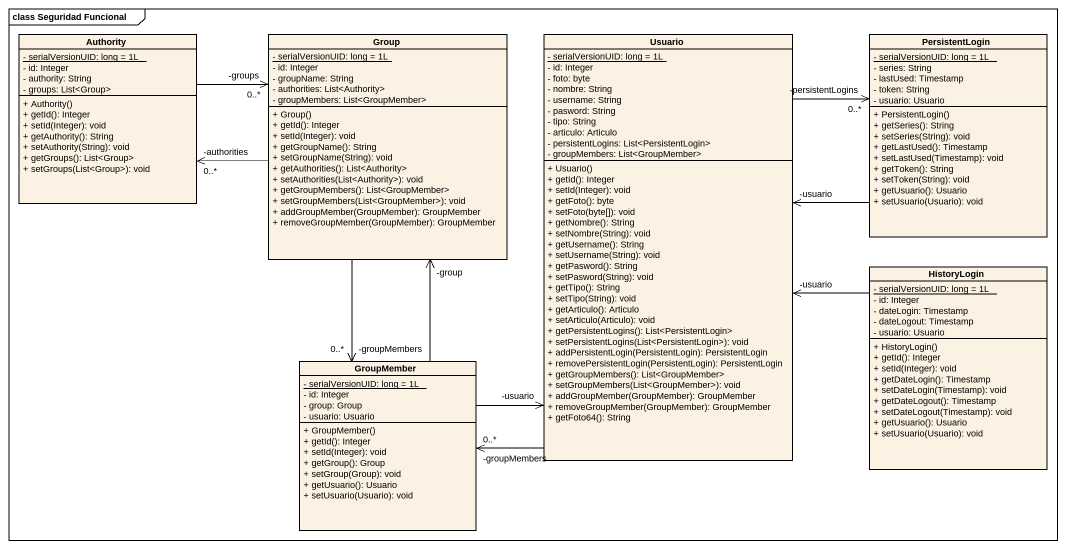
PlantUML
@startuml
mainframe class Seguridad Funcional
hide circle
hide empty members
skinparam classAttributeIconSize 0
class Authority {
  {static} - serialVersionUID: long = 1L
  - id: Integer
  - authority: String
  - groups: List<Group>
  + Authority()
  + getId(): Integer
  + setId(Integer): void
  + getAuthority(): String
  + setAuthority(String): void
  + getGroups(): List<Group>
  + setGroups(List<Group>): void
}
class "Group" as Group_ {
  {static} - serialVersionUID: long = 1L
  - id: Integer
  - groupName: String
  - authorities: List<Authority>
  - groupMembers: List<GroupMember>
  + Group()
  + getId(): Integer
  + setId(Integer): void
  + getGroupName(): String
  + setGroupName(String): void
  + getAuthorities(): List<Authority>
  + setAuthorities(List<Authority>): void
  + getGroupMembers(): List<GroupMember>
  + setGroupMembers(List<GroupMember>): void
  + addGroupMember(GroupMember): GroupMember
  + removeGroupMember(GroupMember): GroupMember
}
class Usuario {
  {static} - serialVersionUID: long = 1L
  - id: Integer
  - foto: byte
  - nombre: String
  - username: String
  - pasword: String
  - tipo: String
  - articulo: Articulo
  - persistentLogins: List<PersistentLogin>
  - groupMembers: List<GroupMember>
  + Usuario()
  + getId(): Integer
  + setId(Integer): void
  + getFoto(): byte
  + setFoto(byte[]): void
  + getNombre(): String
  + setNombre(String): void
  + getUsername(): String
  + setUsername(String): void
  + getPasword(): String
  + setPasword(String): void
  + getTipo(): String
  + setTipo(String): void
  + getArticulo(): Articulo
  + setArticulo(Articulo): void
  + getPersistentLogins(): List<PersistentLogin>
  + setPersistentLogins(List<PersistentLogin>): void
  + addPersistentLogin(PersistentLogin): PersistentLogin
  + removePersistentLogin(PersistentLogin): PersistentLogin
  + getGroupMembers(): List<GroupMember>
  + setGroupMembers(List<GroupMember>): void
  + addGroupMember(GroupMember): GroupMember
  + removeGroupMember(GroupMember): GroupMember
  + getFoto64(): String
}
class PersistentLogin {
  {static} - serialVersionUID: long = 1L
  - series: String
  - lastUsed: Timestamp
  - token: String
  - usuario: Usuario
  + PersistentLogin()
  + getSeries(): String
  + setSeries(String): void
  + getLastUsed(): Timestamp
  + setLastUsed(Timestamp): void
  + getToken(): String
  + setToken(String): void
  + getUsuario(): Usuario
  + setUsuario(Usuario): void
}
class HistoryLogin {
  {static} - serialVersionUID: long = 1L
  - id: Integer
  - dateLogin: Timestamp
  - dateLogout: Timestamp
  - usuario: Usuario
  + HistoryLogin()
  + getId(): Integer
  + setId(Integer): void
  + getDateLogin(): Timestamp
  + setDateLogin(Timestamp): void
  + getDateLogout(): Timestamp
  + setDateLogout(Timestamp): void
  + getUsuario(): Usuario
  + setUsuario(Usuario): void
}
class GroupMember {
  {static} - serialVersionUID: long = 1L
  - id: Integer
  - group: Group
  - usuario: Usuario
  + GroupMember()
  + getId(): Integer
  + setId(Integer): void
  + getGroup(): Group
  + setGroup(Group): void
  + getUsuario(): Usuario
  + setUsuario(Usuario): void
}
Authority -right-> "-groups\n0..*" Group_
Group_ -left-> "-authorities\n0..*" Authority
Group_ --> "-groupMembers\n0..*" GroupMember
Usuario -right-> "-persistentLogins\n0..*" PersistentLogin
Usuario --> "-groupMembers\n0..*" GroupMember
PersistentLogin -left-> "-usuario" Usuario
HistoryLogin -left-> "-usuario" Usuario
GroupMember -up-> "-group" Group_
GroupMember -up-> "-usuario" Usuario
@enduml
